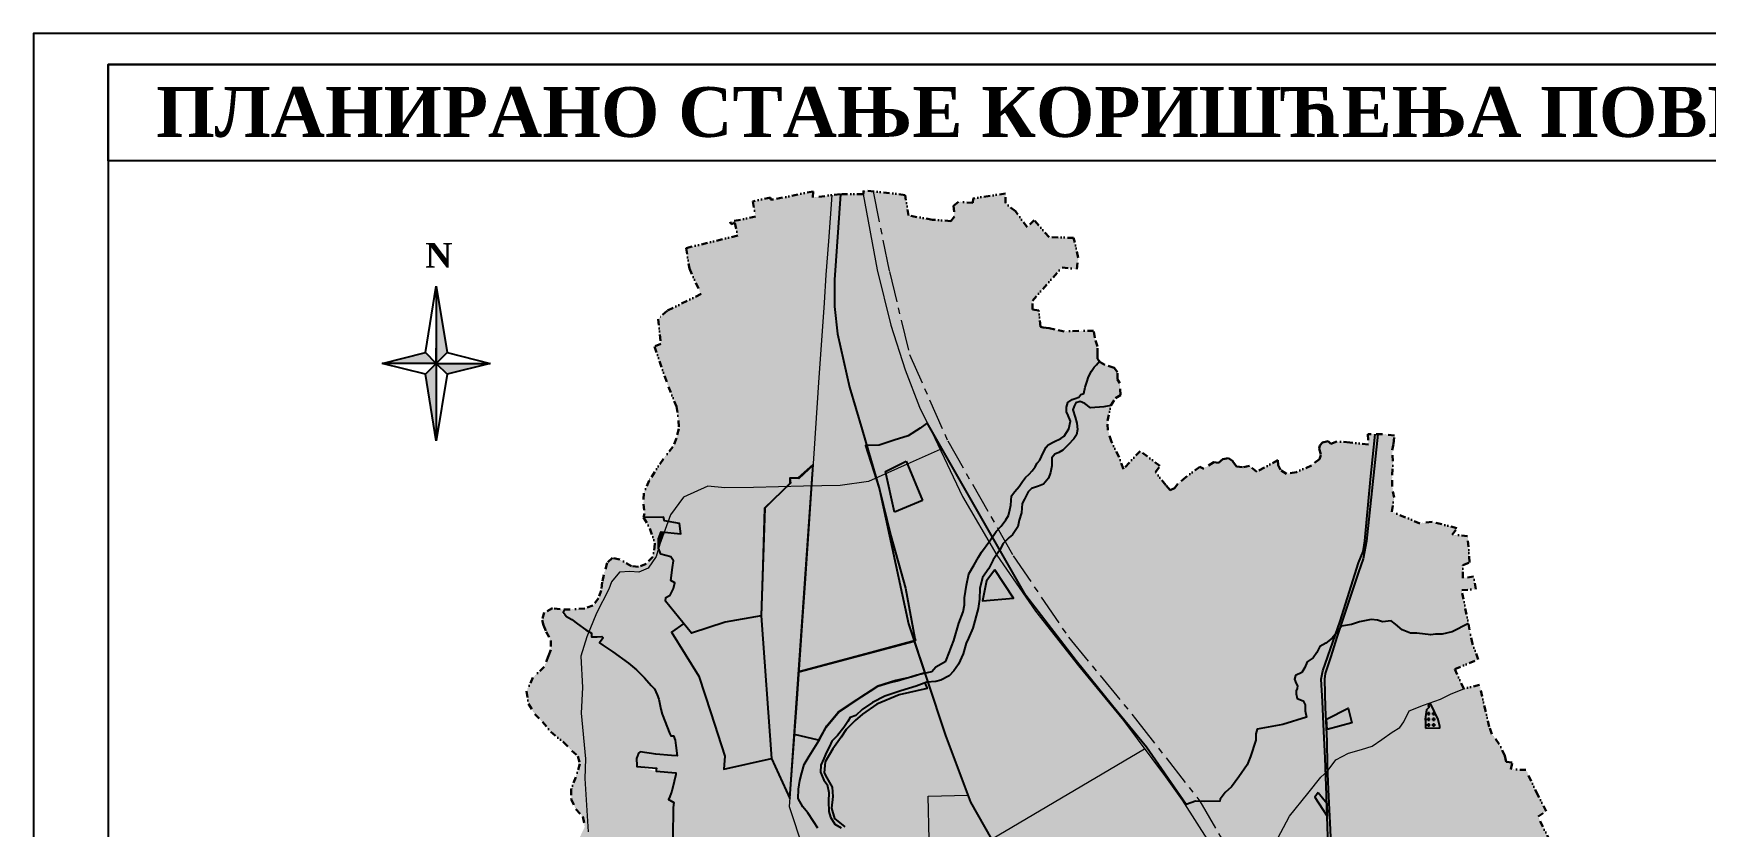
# Model space of a CAD drawing. Header units: inches. Extents: x 46391 to 88391, y 15017 to 44717.
# Drawn here: x 46391 to 73250, y 31982 to 44717 of the extents above; entities that cross this region are included whole.
import ezdxf

# ---------------------------------------------------------------- set-up
doc = ezdxf.new("R2010")
doc.units = ezdxf.units.IN
doc.header["$MEASUREMENT"] = 0
doc.linetypes.add('CENTERX2', pattern=[4, 2.5, -0.5, 0.5, -0.5])
doc.linetypes.add('DIVIDE', pattern=[1.25, 0.5, -0.25, 0, -0.25, 0, -0.25])
for name, color, linetype, lineweight in [('biciklisticka staza', 251, 'CENTERX2', 9), ('celine', 7, 'Continuous', 13), ('DP 1 reda', 30, 'Continuous', 13), ('DP 2 reda', 50, 'Continuous', 9), ('granica gupa', 7, 'DIVIDE', 30), ('pruga', 7, 'TRACKS', 25)]:
    doc.layers.add(name, color=color, linetype=linetype, lineweight=lineweight)
for name, color, linetype in [('granica gradj podrucja', 230, 'Continuous'), ('groblja', 253, 'Continuous'), ('industrija', 181, 'Continuous'), ('objekti posebne namene', 99, 'Continuous'), ('okvir', 7, 'Continuous'), ('oznake', 7, 'Continuous'), ('poljo-stan', 53, 'Continuous'), ('poljoprivredno zemljiste', 31, 'Continuous'), ('poloprivredna', 31, 'Continuous'), ('PPPOV', 35, 'Continuous'), ('reka', 140, 'Continuous'), ('sport i rekreacija', 81, 'Continuous'), ('SS', 132, 'Continuous'), ('zastitini zeleni pojasevi', 104, 'Continuous'), ('zdravstvo', 160, 'Continuous')]:
    doc.layers.add(name, color=color, linetype=linetype)
for name, color, linetype, true_color in [('mesovito stanovanje', 7, 'Continuous', 0xffe699), ('objekti obrayovanja', 7, 'Continuous', 0x8fffe3), ('OS', 7, 'Continuous', 0x00f0f0)]:
    doc.layers.add(name, color=color, linetype=linetype, true_color=true_color)
doc.styles.add('LEGENDA', font='timesbd.ttf')
doc.styles.get("Standard").update_dxf_attribs({"font": 'arial.ttf'})
doc.linetypes.add('TRACKS', pattern='A,0.15,[130,ltypeshp.shx,S=0.25,R=0,X=0,Y=0],0.15', length=0.3)

msp = doc.modelspace()

# ---------------------------------------------------------------- hatches: boundary and pattern name
at = {"layer": 'groblja'}
h = msp.add_hatch(color=256, dxfattribs=at)
h.dxf.hatch_style = 1
h.paths.add_polyline_path([(68753, 33562), (68981, 33567), (68981, 33591), (68957, 33700), (68839, 33949), (68797, 33928), (68810, 33901), (68768, 33858), (68746, 33705), (68752, 33669)])
at = {"layer": 'industrija'}
h = msp.add_hatch(color=256, dxfattribs=at)
h.dxf.hatch_style = 1
h.paths.add_polyline_path([(60410, 37847), (60077, 37681), (60221, 37029), (60674, 37218)])
h = msp.add_hatch(color=256, dxfattribs=at)
h.dxf.hatch_style = 1
h.paths.add_polyline_path([(61042, 33443), (60757, 34304), (60740, 34303), (60712, 34292), (60747, 34198), (60297, 34098), (59938, 33945), (59709, 33785), (59588, 33684), (59444, 33542), (59363, 33418), (59231, 33229), (59108, 33020), (59095, 32847), (59136, 32763), (59219, 32612), (59230, 32466), (59208, 32275), (59258, 32113), (59427, 31979), (59658, 31906), (59816, 31819), (59931, 31647), (59992, 31498), (59963, 31338), (59955, 31221), (59992, 31013), (60072, 30868), (60156, 30716), (60244, 30352), (60660, 30348), (60796, 31078), (60761, 32469), (61400, 32486)])
h.paths.add_polyline_path([(60268, 31812), (60375, 31756, -0.244787), (60495, 31749), (60614, 31815), (60548, 31688, -0.101753), (60559, 31637, -0.136496), (60540, 31569), (60602, 31441), (60480, 31517, -0.212316), (60374, 31518), (60254, 31456), (60316, 31570, -0.133771), (60298, 31637, -0.132402), (60315, 31702)], flags=16)
h.paths.add_polyline_path([(60284, 30881), (60391, 30825, -0.244787), (60512, 30818), (60630, 30886), (60565, 30758, -0.10335), (60576, 30706, -0.134887), (60557, 30639), (60621, 30511), (60498, 30587, -0.212316), (60392, 30587), (60273, 30524), (60333, 30639, -0.13538), (60314, 30706, -0.130795), (60332, 30771)], flags=16)
h = msp.add_hatch(color=256, dxfattribs=at)
h.dxf.hatch_style = 1
h.paths.add_polyline_path([(64333, 30435), (64761, 30672), (65212, 30921), (65532, 31097), (65622, 31147), (65477, 31415), (64841, 32405), (64574, 32778), (64237, 33231), (61782, 31778), (62294, 30969), (62713, 30327), (63708, 30317), (63970, 30367)])
at = {"layer": 'mesovito stanovanje', "transparency": 16777216}
h = msp.add_hatch(color=256, dxfattribs=at)
h.dxf.hatch_style = 1
h.paths.add_polyline_path([(58532, 32306), (58541, 32430), (58249, 33072), (57482, 32906), (57495, 33112), (57270, 33808), (57079, 34396), (56638, 35103), (56837, 35242), (56542, 35603), (56547, 35661), (56620, 35699), (56670, 35805), (56693, 35898), (56627, 35934), (56657, 36142), (56672, 36249), (56627, 36314), (56468, 36356), (56432, 36445), (56392, 36320), (56266, 36132), (56116, 36065), (55969, 36077), (55806, 36069), (55677, 35914), (55631, 35793), (55438, 35407), (55313, 35113), (55354, 35089), (55356, 35028), (55444, 35026), (55523, 35033), (55540, 35014), (55482, 34933), (55535, 34894), (55699, 34790), (55952, 34606), (56077, 34498), (56208, 34370), (56311, 34248), (56369, 34191), (56409, 34097), (56435, 34028), (56469, 33868), (56491, 33786), (56611, 33470), (56627, 33440), (56671, 33440), (56699, 33368), (56711, 33285), (56732, 33116), (56638, 33124), (56391, 33143), (56135, 33184), (56110, 33161), (56078, 33073), (56081, 32944), (56397, 32917), (56392, 32893), (56392, 32873), (56708, 32846), (56712, 32820), (56684, 32704), (56646, 32549), (56614, 32466), (56590, 32415), (56611, 32403), (56679, 32369), (56668, 32290), (56663, 31804), (57029, 31597), (57106, 31565), (57270, 31425), (57298, 31403), (57179, 31269), (57019, 31116), (56786, 30867), (56619, 30696), (56542, 30615), (56458, 30513), (56406, 30445), (56382, 30384), (56251, 30397), (56162, 30407), (56110, 30389), (56008, 30389), (55781, 30384), (55561, 30385), (55446, 30405), (55367, 30419), (55374, 30324), (59173, 30363), (59171, 30370), (58983, 30928)])
at = {"layer": 'mesovito stanovanje'}
h = msp.add_hatch(color=256, dxfattribs=at)
h.dxf.hatch_style = 1
h.paths.add_polyline_path([(63180, 34564), (62488, 35440), (61861, 36349), (61809, 36267), (61738, 36126), (61637, 35979), (61593, 35805), (61590, 35635), (61564, 35482), (61482, 35170), (61413, 35005), (61375, 34926), (61323, 34754), (61252, 34589), (61174, 34482), (61102, 34400), (60964, 34334), (60887, 34313), (60757, 34304), (61042, 33443), (61442, 32374), (61782, 31778), (64237, 33231), (63900, 33685)])
h.paths.add_polyline_path([(62135, 35648), (61637, 35608), (61701, 35929), (61833, 36106)], flags=16)
at = {"layer": 'mesovito stanovanje', "transparency": 16777216}
h = msp.add_hatch(color=256, dxfattribs=at)
h.dxf.hatch_style = 1
h.paths.add_polyline_path([(59700, 31554), (59656, 31636), (59596, 31692), (59513, 31729), (59453, 31747), (59400, 31752), (59289, 31748), (59144, 31806), (59056, 31872), (58990, 31958), (58922, 32061), (58829, 32203), (58750, 32297), (58677, 32433), (58680, 32581), (58703, 32722), (58736, 32846), (58771, 32978), (58854, 33112), (59010, 33369), (59133, 33598), (59319, 33816), (59566, 33982), (59833, 34157), (59955, 34236), (60132, 34291), (60265, 34323), (60372, 34355), (60463, 34379), (60581, 34416), (60709, 34448), (60539, 34961), (59905, 34794), (58687, 34464), (58651, 33958), (58541, 32430), (58532, 32306), (58983, 30928), (59173, 30363), (60007, 30354), (59963, 30475), (59922, 30605), (59903, 30720), (59861, 30795), (59820, 30862), (59783, 30935), (59753, 31007), (59739, 31074), (59739, 31144), (59735, 31278), (59739, 31429)])
h = msp.add_hatch(color=256, dxfattribs=at)
h.dxf.hatch_style = 1
h.paths.add_polyline_path([(61676, 31721), (61779, 31777), (61782, 31778), (61442, 32374), (61400, 32486), (60761, 32469), (60796, 31078), (60660, 30348), (62571, 30328), (62142, 31010)])
at = {"layer": 'objekti obrayovanja'}
h = msp.add_hatch(color=256, dxfattribs=at)
h.dxf.hatch_style = 1
h.paths.add_polyline_path([(67507, 33881), (67160, 33704), (67171, 33538), (67571, 33649)])
at = {"layer": 'objekti posebne namene', "transparency": 16777216}
h = msp.add_hatch(color=256, dxfattribs=at)
h.dxf.hatch_style = 1
h.paths.add_polyline_path([(58892, 37449), (58892, 37450), (58915, 37785), (58683, 37571), (58543, 37574), (58543, 37549), (58552, 37494), (58496, 37441), (58762, 37446)])
h = msp.add_hatch(color=256, dxfattribs=at)
h.dxf.hatch_style = 1
h.paths.add_polyline_path([(58892, 37449), (58762, 37446), (58496, 37441), (58300, 37254), (58137, 37092), (58083, 35366), (58249, 33072), (58541, 32430)])
at = {"layer": 'okvir'}
h = msp.add_hatch(color=256, dxfattribs=at)
h.dxf.hatch_style = 1
h.paths.add_polyline_path([(52860, 40660), (52860, 39418), (53034, 39592)])
h = msp.add_hatch(color=256, dxfattribs=at)
h.dxf.hatch_style = 1
h.paths.add_polyline_path([(51990, 39418), (52860, 39418), (52686, 39592)])
h = msp.add_hatch(color=256, dxfattribs=at)
h.dxf.hatch_style = 1
h.paths.add_polyline_path([(52860, 38176), (52860, 39418), (52686, 39244)])
h = msp.add_hatch(color=256, dxfattribs=at)
h.dxf.hatch_style = 1
h.paths.add_polyline_path([(53730, 39418), (52860, 39418), (53034, 39244)])
at = {"layer": 'OS'}
h = msp.add_hatch(color=256, dxfattribs=at)
h.dxf.hatch_style = 1
h.paths.add_polyline_path([(67571, 33649), (67507, 33881), (67160, 33704), (67171, 33538)])
at = {"layer": 'poljo-stan', "transparency": 16777216}
h = msp.add_hatch(color=256, dxfattribs=at)
h.dxf.hatch_style = 1
h.paths.add_polyline_path([(65754, 32779), (65636, 32620), (65533, 32526), (65456, 32419), (65446, 32389), (65199, 32385), (65058, 32392), (64910, 32336), (64893, 32325), (65477, 31415), (65621, 31149), (66049, 31167), (66566, 32149), (66861, 32515), (67069, 32773), (67149, 32843), (67141, 33084), (67120, 33509), (67096, 33988), (67077, 34350), (67105, 34484), (67185, 34714), (67310, 35077), (67255, 35008), (67152, 34927), (67053, 34871), (67006, 34776), (66948, 34689), (66852, 34625), (66816, 34535), (66764, 34456), (66662, 34410), (66646, 34350), (66674, 34277), (66696, 34241), (66692, 34200), (66672, 34160), (66674, 34113), (66692, 34038), (66788, 34002), (66818, 33937), (66820, 33839), (66839, 33736), (66458, 33621), (66047, 33548), (66026, 33469), (66026, 33370), (65942, 33109), (65885, 32972)])
h.paths.add_polyline_path([(68488, 33842), (68718, 33932), (68994, 34025), (69163, 34111), (69369, 34196), (69221, 34510), (69599, 34665), (69508, 34914), (69460, 35141), (69440, 35243), (69182, 35106), (69021, 35072), (68910, 35072), (68835, 35061), (68612, 35089), (68509, 35089), (68378, 35140), (68269, 35233), (68198, 35284), (68059, 35267), (67982, 35297), (67878, 35306), (67691, 35270), (67563, 35229), (67400, 35199), (67376, 35166), (67328, 35023), (67229, 34712), (67142, 34437), (67131, 34347), (67142, 33889), (67166, 33358), (67171, 32961), (67176, 32867), (67309, 33052), (67517, 33159), (67726, 33221), (67897, 33272), (68053, 33379), (68215, 33495), (68340, 33571), (68403, 33666)])
h = msp.add_hatch(color=256, dxfattribs=at)
h.dxf.hatch_style = 1
h.paths.add_polyline_path([(67200, 31324), (67161, 32481), (67149, 32843), (67069, 32773), (66861, 32515), (66566, 32149), (66049, 31167), (65626, 31150), (65622, 31147), (65961, 30520), (66408, 29629), (66811, 28701), (66860, 28569), (66987, 28610), (67226, 28707), (67244, 28865), (67274, 29135)])
h.paths.add_polyline_path([(67204, 28503), (67226, 28707), (66987, 28610), (66860, 28569), (66955, 28308), (67049, 28342), (67173, 28421)])
h.paths.add_polyline_path([(69633, 30268), (70788, 30574), (71961, 30899), (72371, 31225), (72227, 31484), (72163, 31715), (72043, 31679), (71993, 31715), (71942, 31677), (71899, 31777), (71526, 31581), (70997, 31284), (70747, 31751), (70560, 32141), (70692, 32227), (70558, 32485), (70366, 32891), (70122, 32900), (70146, 33008), (70048, 33022), (70026, 33120), (69935, 33307), (69820, 33467), (69777, 33583), (69619, 34255), (69369, 34196), (69163, 34111), (68994, 34025), (68718, 33932), (68488, 33842), (68403, 33666), (68340, 33571), (68215, 33495), (68053, 33379), (67897, 33272), (67726, 33221), (67517, 33159), (67309, 33052), (67176, 32867), (67191, 32579), (67216, 32041), (67301, 30205), (67331, 28908), (67304, 28738), (67324, 28746), (67424, 28801), (67745, 29148), (68465, 29937), (68537, 29967)])
h.paths.add_polyline_path([(68753, 33562), (68752, 33669), (68746, 33705), (68768, 33858), (68810, 33901), (68797, 33928), (68839, 33949), (68957, 33700), (68986, 33567)], flags=16)
at = {"layer": 'poljoprivredno zemljiste', "transparency": 16777216}
h = msp.add_hatch(color=256, dxfattribs=at)
h.dxf.hatch_style = 1
h.paths.add_polyline_path([(61314, 37283), (60954, 38038), (60429, 37803), (60674, 37218), (60221, 37029), (60084, 37648), (59927, 37578), (59966, 37444), (59975, 37415), (60165, 36651), (60401, 35809), (60551, 35004), (60560, 34967), (60539, 34961), (60709, 34448), (60820, 34471), (60888, 34549), (61049, 34637), (61106, 34787), (61137, 34873), (61173, 34971), (61253, 35249), (61323, 35432), (61345, 35543), (61346, 35652), (61379, 35858), (61418, 36042), (61500, 36184), (61574, 36309), (61619, 36386), (61742, 36553)])
h.paths.add_polyline_path([(60868, 38219), (60748, 38463), (60736, 38456), (60637, 38381), (60444, 38256), (60217, 38185), (59974, 38105), (59776, 38099), (59927, 37578), (60084, 37648), (60077, 37681), (60410, 37847), (60429, 37803), (60954, 38038)])
h = msp.add_hatch(color=256, dxfattribs=at)
h.dxf.hatch_style = 1
h.paths.add_polyline_path([(60748, 38463), (60748, 38463), (60868, 38219), (61314, 37283), (61742, 36553), (61753, 36568), (61795, 36632)])
h = msp.add_hatch(color=256, dxfattribs=at)
h.dxf.hatch_style = 1
h.paths.add_polyline_path([(60401, 35809), (60165, 36651), (59981, 37392), (60448, 35236), (60539, 34961), (60560, 34967), (60551, 35004)])
h = msp.add_hatch(color=256, dxfattribs=at)
h.dxf.hatch_style = 1
h.paths.add_polyline_path([(56266, 36132), (56392, 36320), (56432, 36445), (56429, 36453), (56429, 36604), (56474, 36715), (56524, 36710), (56585, 36880), (56528, 36891), (56511, 36949), (56193, 36947), (56293, 36769), (56375, 36521), (56342, 36314), (56234, 36200), (56112, 36155), (55997, 36163), (55808, 36270), (55690, 36299), (55605, 36214), (55553, 36022), (55527, 35904), (55509, 35774), (55468, 35648), (55379, 35530), (55249, 35486), (55012, 35466), (54924, 35468), (54900, 35422), (54955, 35353), (55041, 35309), (55130, 35239), (55263, 35143), (55313, 35113), (55438, 35407), (55631, 35793), (55677, 35914), (55806, 36069), (55969, 36077), (56116, 36065)])
h.paths.add_polyline_path([(56769, 36846), (56585, 36880), (56524, 36710), (56789, 36680)])
h = msp.add_hatch(color=256, dxfattribs=at)
h.dxf.hatch_style = 1
h.paths.add_polyline_path([(56524, 36710), (56474, 36715), (56429, 36604), (56429, 36453), (56432, 36445), (56455, 36517)])
h = msp.add_hatch(color=256, dxfattribs=at)
h.dxf.hatch_style = 1
h.paths.add_polyline_path([(64270, 33255), (63724, 33919), (63142, 34642), (62334, 35690), (61915, 36423), (61869, 36362), (61861, 36349), (61866, 36341), (62488, 35440), (63180, 34564), (63900, 33685), (64574, 32778), (64841, 32405), (64893, 32325), (64910, 32336)])
at = {"layer": 'poloprivredna'}
h = msp.add_hatch(color=256, dxfattribs=at)
h.dxf.hatch_style = 1
h.paths.add_polyline_path([(62796, 39963), (62705, 39984), (62610, 39994), (62567, 40006), (62540, 40267), (62440, 40283), (62437, 40424), (62913, 40961), (63153, 40935), (63174, 41117), (63100, 41435), (62705, 41446), (62468, 41719), (62353, 41606), (62166, 41862), (62003, 41991), (62006, 42147), (61484, 42068), (61483, 41999), (61251, 42013), (61172, 41951), (61184, 41776), (61129, 41705), (60830, 41726), (60449, 41793), (60392, 42123), (59731, 42197), (59719, 42139), (59946, 40924), (60164, 40032), (60392, 39316), (60624, 38714), (60748, 38463), (60748, 38463), (61795, 36632), (61853, 36721), (61936, 36807), (62012, 36905), (62054, 36979), (62075, 37066), (62093, 37143), (62104, 37291), (62156, 37364), (62224, 37441), (62276, 37525), (62329, 37588), (62383, 37638), (62435, 37693), (62481, 37756), (62514, 37818), (62555, 37867), (62611, 37984), (62659, 38072), (62693, 38109), (62781, 38159), (62895, 38213), (62949, 38252), (63022, 38370), (63049, 38494), (63013, 38584), (62985, 38644), (62985, 38718), (63006, 38789), (63076, 38838), (63126, 38854), (63182, 38875), (63216, 38922), (63263, 38935), (63286, 39040), (63313, 39119), (63340, 39205), (63388, 39292), (63429, 39360), (63467, 39395), (63513, 39452), (63484, 39492), (63484, 39564), (63481, 39692), (63440, 39831), (63421, 39944), (63182, 39941), (62950, 39934)])
h.paths.add_polyline_path([(60392, 39316), (60164, 40032), (59946, 40924), (59719, 42139), (59354, 42135), (59256, 40762), (59259, 40334), (59309, 39894), (59501, 39036), (59701, 38354), (59776, 38099), (59974, 38105), (60217, 38185), (60444, 38256), (60637, 38381), (60736, 38456), (60748, 38463), (60624, 38714)])
h.paths.add_polyline_path([(59501, 39036), (59309, 39894), (59259, 40334), (59256, 40762), (59354, 42135), (59216, 42120), (59164, 41384), (59118, 40839), (59091, 40391), (59001, 39114), (58906, 37645), (58892, 37449), (59352, 37459), (59806, 37524), (59923, 37577), (59754, 38099), (59776, 38099), (59701, 38354)])
h.paths.add_polyline_path([(59001, 39114), (59091, 40391), (59118, 40839), (59164, 41384), (59216, 42120), (58908, 42085), (58916, 42181), (58281, 42051), (58233, 42052), (58230, 42084), (57945, 42019), (57992, 41776), (57585, 41695), (57598, 41657), (57655, 41677), (57703, 41472), (56876, 41270), (56927, 40941), (57116, 40534), (56572, 40265), (56424, 40131), (56470, 39731), (56366, 39691), (56590, 39045), (56720, 38728), (56755, 38500), (56757, 38371), (56720, 38216), (56664, 38081), (56509, 37887), (56282, 37541), (56197, 37334), (56190, 37160), (56205, 37008), (56193, 36947), (56511, 36949), (56528, 36891), (56585, 36880), (56623, 36985), (56832, 37273), (57225, 37449), (57495, 37419), (57959, 37429), (58496, 37441), (58552, 37494), (58539, 37576), (58675, 37582), (58916, 37798)])
h.paths.add_polyline_path([(58136, 37097), (58496, 37441), (57959, 37429), (57495, 37419), (57225, 37449), (56832, 37273), (56623, 36985), (56585, 36880), (56769, 36846), (56789, 36680), (56524, 36710), (56455, 36517), (56432, 36445), (56468, 36356), (56627, 36314), (56672, 36249), (56657, 36142), (56627, 35934), (56693, 35898), (56670, 35805), (56620, 35699), (56547, 35661), (56542, 35603), (56963, 35087), (57504, 35264), (58083, 35366), (58105, 36175)])
h.paths.add_polyline_path([(59981, 37392), (59966, 37444), (59923, 37577), (59806, 37524), (59352, 37459), (58892, 37449), (58829, 36522), (58756, 35444), (58687, 34464), (59905, 34794), (60539, 34961), (60448, 35236)])
h = msp.add_hatch(color=256, dxfattribs=at)
h.dxf.hatch_style = 1
h.paths.add_polyline_path([(64651, 37386), (64581, 37465), (64416, 37670), (64485, 37773), (64167, 38012), (63899, 37723), (63829, 37912), (63709, 38161), (63649, 38345), (63644, 38496), (63697, 38745), (63585, 38724), (63370, 38706), (63278, 38776), (63207, 38810), (63137, 38786), (63110, 38734), (63089, 38675), (63122, 38556), (63153, 38460), (63160, 38357), (63144, 38274), (63104, 38208), (63014, 38113), (62924, 38026), (62862, 37990), (62796, 37964), (62747, 37902), (62751, 37854), (62752, 37774), (62726, 37665), (62697, 37577), (62615, 37480), (62534, 37448), (62425, 37410), (62371, 37355), (62308, 37240), (62275, 37167), (62261, 37021), (62225, 36900), (62204, 36794), (62119, 36666), (62065, 36623), (61965, 36520), (61916, 36421), (62334, 35690), (63142, 34642), (63724, 33919), (64270, 33255), (64910, 32336), (65058, 32392), (65199, 32385), (65446, 32389), (65456, 32419), (65533, 32526), (65636, 32620), (65754, 32779), (65885, 32972), (65942, 33109), (66026, 33370), (66026, 33469), (66047, 33548), (66458, 33621), (66839, 33736), (66820, 33839), (66818, 33937), (66788, 34002), (66692, 34038), (66665, 34148), (66692, 34200), (66696, 34241), (66674, 34277), (66646, 34350), (66662, 34410), (66764, 34456), (66816, 34535), (66852, 34625), (66948, 34689), (67006, 34776), (67053, 34871), (67152, 34927), (67255, 35008), (67310, 35077), (67380, 35281), (67677, 36215), (67751, 36400), (67777, 36571), (67866, 37555), (67942, 38285), (67877, 38285), (67824, 38285), (67834, 38115), (67535, 38151), (67326, 38165), (67233, 38129), (67187, 38172), (67099, 38151), (67053, 38103), (67046, 38055), (67073, 37943), (67049, 37883), (66919, 37778), (66678, 37673), (66519, 37646), (66421, 37709), (66387, 37785), (66382, 37867), (66040, 37678), (65927, 37773), (65810, 37752), (65714, 37761), (65657, 37847), (65590, 37900), (65499, 37881), (65425, 37821), (65350, 37833), (65189, 37728), (65127, 37756), (64902, 37594), (64773, 37486), (64720, 37417)])
h.paths.add_polyline_path([(67750, 36283), (67677, 36067), (67499, 35537), (67386, 35197), (67563, 35229), (67691, 35270), (67878, 35306), (67982, 35297), (68059, 35267), (68198, 35284), (68269, 35233), (68378, 35140), (68509, 35089), (68612, 35089), (68835, 35061), (68910, 35072), (69021, 35072), (69182, 35106), (69440, 35243), (69333, 35779), (69561, 35794), (69525, 35999), (69350, 35971), (69352, 36181), (69460, 36222), (69429, 36645), (69180, 36668), (69257, 36774), (68857, 36877), (68663, 36850), (68210, 37037), (68248, 37266), (68215, 37443), (68215, 37627), (68229, 37847), (68215, 38024), (68239, 38129), (68253, 38261), (68061, 38285), (67984, 38285), (67804, 36566)])
h = msp.add_hatch(color=256, dxfattribs=at)
h.dxf.hatch_style = 1
h.paths.add_polyline_path([(54716, 30113), (54549, 29939), (54053, 29543), (53989, 29448), (53985, 29283), (54019, 29081), (54067, 28831), (54124, 28681), (54150, 28479), (54232, 28262), (54303, 28086), (54327, 27966), (54379, 28042), (54404, 28063), (54443, 28137), (54479, 28301), (54520, 28430), (54601, 28598), (54742, 28869), (54849, 29096), (54981, 29342), (55057, 29517), (55121, 29668), (55220, 29923), (55239, 30034), (55273, 30222), (55309, 30430), (55352, 30422), (55367, 30419), (55316, 31089), (55300, 31896), (55249, 32755), (55258, 33068), (55191, 33805), (55208, 34215), (55183, 34718), (55305, 35118), (55263, 35143), (55130, 35239), (55041, 35309), (54883, 35389), (54924, 35468), (54853, 35470), (54730, 35489), (54597, 35418), (54560, 35296), (54582, 35215), (54627, 35111), (54701, 34971), (54701, 34819), (54664, 34723), (54597, 34544), (54415, 34377), (54312, 34155), (54341, 33952), (54445, 33789), (54567, 33663), (54701, 33503), (54904, 33336), (55041, 33199), (55138, 33114), (55167, 32988), (55104, 32777), (55030, 32585), (55030, 32422), (55104, 32260), (55215, 32141), (55249, 31980), (55175, 31825), (55026, 31618), (54812, 31448), (54749, 31192), (54660, 30919), (54578, 30700), (54593, 30594), (54693, 30416), (54764, 30272)])
h.paths.add_polyline_path([(56663, 31804), (56668, 32374), (56590, 32415), (56614, 32466), (56646, 32549), (56684, 32704), (56712, 32820), (56708, 32846), (56392, 32873), (56081, 32944), (56081, 32961), (56076, 33129), (56135, 33184), (56391, 33143), (56732, 33117), (56711, 33285), (56699, 33368), (56671, 33440), (56623, 33440), (56491, 33786), (56469, 33868), (56435, 34028), (56409, 34097), (56369, 34191), (56311, 34248), (56208, 34370), (56077, 34498), (55952, 34606), (55699, 34790), (55479, 34929), (55540, 35014), (55523, 35033), (55356, 35019), (55354, 35089), (55313, 35113), (55279, 35031), (55183, 34718), (55208, 34215), (55191, 33805), (55258, 33068), (55249, 32755), (55300, 31896), (55316, 31089), (55367, 30419), (55446, 30405), (55561, 30385), (55781, 30384), (56008, 30389), (56110, 30389), (56162, 30407), (56251, 30397), (56382, 30384), (56406, 30445), (56458, 30513), (56542, 30615), (56619, 30696), (56786, 30867), (57019, 31116), (57179, 31269), (57297, 31402), (57106, 31565), (57029, 31597)])
at = {"layer": 'PPPOV'}
h = msp.add_hatch(color=256, dxfattribs=at)
h.dxf.hatch_style = 1
h.paths.add_polyline_path([(61833, 36106), (61701, 35929), (61637, 35608), (62135, 35648)])
at = {"layer": 'reka'}
h = msp.add_hatch(color=256, dxfattribs=at)
h.dxf.hatch_style = 1
h.paths.add_polyline_path([(62308, 37240), (62371, 37355), (62425, 37410), (62534, 37448), (62615, 37480), (62697, 37577), (62726, 37665), (62752, 37774), (62751, 37854), (62747, 37902), (62796, 37964), (62862, 37990), (62924, 38026), (63014, 38113), (63104, 38208), (63144, 38274), (63160, 38357), (63153, 38460), (63122, 38556), (63089, 38675), (63110, 38734), (63137, 38786), (63207, 38810), (63278, 38776), (63370, 38706), (63585, 38724), (63697, 38745), (63773, 38860), (63850, 38909), (63843, 39100), (63802, 39162), (63802, 39277), (63749, 39349), (63603, 39397), (63524, 39437), (63513, 39452), (63467, 39395), (63429, 39360), (63388, 39292), (63340, 39205), (63313, 39119), (63286, 39040), (63263, 38935), (63216, 38922), (63182, 38875), (63126, 38854), (63076, 38838), (63006, 38789), (62985, 38718), (62985, 38644), (63013, 38584), (63049, 38494), (63022, 38370), (62949, 38252), (62895, 38213), (62781, 38159), (62693, 38109), (62659, 38072), (62611, 37984), (62555, 37867), (62514, 37818), (62481, 37756), (62435, 37693), (62383, 37638), (62329, 37588), (62276, 37525), (62224, 37441), (62156, 37364), (62104, 37291), (62093, 37143), (62075, 37066), (62054, 36979), (62012, 36905), (61936, 36807), (61853, 36721), (61753, 36568), (61619, 36386), (61574, 36309), (61500, 36184), (61418, 36042), (61379, 35858), (61346, 35652), (61345, 35543), (61323, 35432), (61253, 35249), (61173, 34971), (61137, 34873), (61106, 34787), (61049, 34637), (60888, 34549), (60820, 34471), (60703, 34447), (60581, 34416), (60463, 34379), (60372, 34355), (60265, 34323), (60132, 34291), (59955, 34236), (59833, 34157), (59566, 33982), (59319, 33816), (59133, 33598), (59010, 33369), (58854, 33112), (58771, 32978), (58736, 32846), (58703, 32722), (58680, 32581), (58677, 32433), (58750, 32297), (58829, 32203), (58922, 32061), (58990, 31958), (59056, 31872), (59144, 31806), (59289, 31748), (59400, 31752), (59453, 31747), (59513, 31729), (59596, 31692), (59656, 31636), (59700, 31554), (59739, 31429), (59735, 31278), (59739, 31144), (59739, 31074), (59753, 31007), (59783, 30935), (59820, 30862), (59861, 30795), (59903, 30720), (59922, 30605), (59963, 30475), (60006, 30357), (60046, 30271), (60074, 30176), (60076, 30035), (60055, 29877), (60078, 29627), (60115, 29524), (60194, 29371), (60295, 29248), (60383, 29176), (60495, 29077), (60570, 28959), (60701, 28788), (60846, 28614), (60881, 28511), (60930, 28234), (60948, 28092), (60950, 28031), (60915, 27918), (60906, 27831), (60915, 27754), (60945, 27687), (60967, 27597), (61008, 27502), (61050, 27425), (61075, 27371), (61094, 27321), (61103, 27274), (61121, 27150), (61128, 27089), (61139, 27027), (61158, 26962), (61176, 26898), (61211, 26796), (61252, 26689), (61257, 26642), (61257, 26598), (61253, 26564), (61245, 26515), (61245, 26439), (61243, 26372), (61234, 26301), (61225, 26213), (61211, 26123), (61211, 26063), (61236, 25998), (61289, 25938), (61340, 25911), (61400, 25867), (61458, 25826), (61525, 25786), (61591, 25736), (61635, 25675), (61672, 25579), (61737, 25465), (61763, 25318), (61774, 25267), (61785, 25217), (61792, 25182), (61806, 25140), (61832, 25108), (61859, 25069), (61887, 25016), (61920, 24932), (61965, 24830), (61998, 24696), (62007, 24638), (62009, 24577), (62005, 24510), (62002, 24416), (61984, 24319), (61954, 24146), (61954, 24088), (61954, 24040), (61966, 23982), (61988, 23920), (62012, 23866), (62018, 23830), (62002, 23802), (61975, 23760), (61965, 23699), (61965, 23655), (61965, 23611), (61970, 23537), (61970, 23502), (61975, 23433), (61977, 23403), (61977, 23315), (61986, 23260), (61993, 23197), (61996, 23125), (62012, 23049), (62035, 22984), (62048, 22906), (62053, 22876), (62053, 22884), (62062, 22834), (62053, 22876), (62054, 22860), (62064, 22806), (62083, 22765), (62101, 22718), (62127, 22677), (62163, 22613), (62170, 22556), (62169, 22500), (62161, 22470), (62136, 22423), (62101, 22397), (62044, 22369), (62008, 22335), (61967, 22271), (61938, 22210), (61896, 22145), (61881, 22088), (61869, 22044), (61862, 21984), (61869, 21938), (61877, 21864), (61891, 21796), (61913, 21753), (61936, 21714), (61968, 21671), (62019, 21627), (62098, 21591), (62181, 21543), (62223, 21534), (62253, 21530), (62310, 21516), (62359, 21494), (62404, 21477), (62430, 21445), (62440, 21414), (62437, 21352), (62425, 21286), (62423, 21263), (62412, 21228), (62407, 21195), (62393, 21147), (62387, 21108), (62379, 21019), (62379, 20968), (62362, 20857), (62354, 20825), (62344, 20781), (62337, 20753), (62323, 20701), (62317, 20673), (62303, 20630), (62294, 20599), (62288, 20530), (62300, 20484), (62302, 20462), (62312, 20433), (62323, 20411), (62339, 20386), (62353, 20363), (62362, 20343), (62373, 20316), (62373, 20295), (62365, 20263), (62352, 20248), (62303, 20235), (62260, 20237), (62238, 20237), (62186, 20237), (62148, 20237), (62120, 20240), (62094, 20250), (62065, 20260), (62047, 20265), (62025, 20270), (61989, 20274), (61957, 20280), (61934, 20276), (61878, 20268), (61848, 20254), (61818, 20244), (61777, 20235), (61717, 20224), (61647, 20200), (61512, 20165), (61570, 20039), (61599, 20071), (61706, 20104), (61757, 20120), (61800, 20135), (61829, 20149), (61911, 20165), (61987, 20184), (62055, 20186), (62138, 20184), (62223, 20161), (62277, 20144), (62357, 20158), (62405, 20167), (62421, 20189), (62430, 20219), (62428, 20252), (62428, 20278), (62430, 20311), (62426, 20354), (62414, 20389), (62405, 20416), (62383, 20494), (62374, 20534), (62379, 20581), (62386, 20649), (62402, 20737), (62431, 20939), (62435, 20998), (62442, 21048), (62442, 21081), (62452, 21135), (62459, 21188), (62469, 21251), (62475, 21287), (62480, 21419), (62443, 21510), (62426, 21531), (62372, 21562), (62322, 21581), (62299, 21593), (62251, 21622), (62208, 21629), (62145, 21664), (62124, 21686), (62095, 21714), (62062, 21745), (62012, 21783), (61998, 21816), (61972, 21905), (61954, 21947), (61949, 21985), (61970, 22044), (61996, 22089), (62015, 22127), (62043, 22172), (62086, 22229), (62107, 22276), (62168, 22322), (62189, 22339), (62213, 22367), (62232, 22401), (62235, 22431), (62249, 22466), (62256, 22521), (62256, 22550), (62254, 22628), (62239, 22651), (62220, 22686), (62202, 22755), (62196, 22854), (62159, 23035), (62159, 23106), (62157, 23224), (62164, 23418), (62163, 23657), (62157, 23702), (62142, 23756), (62119, 23834), (62114, 23922), (62076, 24077), (62064, 24141), (62076, 24195), (62098, 24273), (62097, 24387), (62117, 24505), (62102, 24669), (62045, 24907), (61991, 25023), (61934, 25262), (61883, 25446), (61847, 25577), (61722, 25812), (61666, 25874), (61554, 25964), (61467, 25989), (61351, 26041), (61316, 26074), (61285, 26135), (61323, 26252), (61352, 26404), (61380, 26489), (61380, 26598), (61349, 26679), (61311, 26790), (61261, 26963), (61231, 27123), (61219, 27183), (61189, 27304), (61156, 27436), (61109, 27545), (61024, 27715), (61000, 27783), (60997, 27861), (61017, 27970), (61037, 28077), (61023, 28191), (61007, 28342), (61002, 28459), (60965, 28546), (60887, 28725), (60785, 28883), (60504, 29216), (60369, 29360), (60282, 29481), (60209, 29599), (60174, 29747), (60159, 29908), (60173, 30021), (60205, 30177), (60230, 30309), (60179, 30377), (60155, 30498), (60115, 30621), (60082, 30744), (60053, 30823), (60008, 30889), (59952, 30998), (59891, 31145), (59886, 31270), (59916, 31364), (59943, 31476), (59877, 31598), (59830, 31704), (59789, 31749), (59687, 31841), (59579, 31890), (59461, 31921), (59366, 31961), (59265, 32021), (59192, 32133), (59168, 32223), (59163, 32384), (59170, 32530), (59139, 32659), (59086, 32726), (59031, 32854), (59041, 32965), (59086, 33074), (59130, 33175), (59179, 33266), (59215, 33351), (59305, 33442), (59408, 33572), (59474, 33667), (59508, 33732), (59600, 33767), (59701, 33859), (59869, 33973), (60065, 34077), (60322, 34163), (60570, 34235), (60740, 34303), (60887, 34313), (60964, 34334), (61102, 34400), (61174, 34482), (61252, 34589), (61323, 34754), (61375, 34926), (61413, 35005), (61482, 35170), (61564, 35482), (61590, 35635), (61593, 35805), (61637, 35979), (61738, 36126), (61809, 36267), (61869, 36362), (61922, 36432), (61965, 36520), (62065, 36623), (62119, 36666), (62204, 36794), (62225, 36900), (62261, 37021), (62275, 37167)])
h = msp.add_hatch(color=256, dxfattribs=at)
h.dxf.hatch_style = 1
h.paths.add_polyline_path([(67380, 35281), (67332, 35141), (67369, 35192), (67385, 35195), (67499, 35537), (67677, 36067), (67750, 36283), (67804, 36566), (67984, 38285), (67942, 38285), (67866, 37555), (67777, 36571), (67751, 36400), (67677, 36215)])
h = msp.add_hatch(color=256, dxfattribs=at)
h.dxf.hatch_style = 1
h.paths.add_polyline_path([(67274, 29135), (67244, 28865), (67226, 28707), (67304, 28738), (67331, 28908), (67301, 30205), (67278, 30687), (67273, 30685), (67243, 31450), (67216, 32041), (67213, 32101), (67191, 32579), (67171, 32961), (67166, 33358), (67142, 33889), (67131, 34347), (67142, 34437), (67229, 34712), (67328, 35023), (67385, 35195), (67369, 35192), (67332, 35141), (67185, 34714), (67105, 34484), (67077, 34350), (67096, 33988), (67120, 33509), (67141, 33084), (67161, 32481), (67200, 31324)])
at = {"layer": 'sport i rekreacija'}
h = msp.add_hatch(color=256, dxfattribs=at)
h.dxf.hatch_style = 1
h.paths.add_polyline_path([(58083, 35366), (57504, 35264), (56963, 35087), (56837, 35242), (56638, 35103), (57079, 34396), (57270, 33808), (57495, 33112), (57482, 32906), (58249, 33072)])
at = {"layer": 'SS'}
h = msp.add_hatch(color=256, dxfattribs=at)
h.dxf.hatch_style = 1
h.paths.add_polyline_path([(58687, 34464), (58615, 33459), (59004, 33368), (59098, 33541), (59333, 33826), (59650, 34037), (59955, 34236), (60244, 34329), (60488, 34382), (60709, 34448), (60539, 34961)])
at = {"layer": 'zastitini zeleni pojasevi'}
h = msp.add_hatch(color=256, dxfattribs=at)
h.dxf.hatch_style = 1
h.paths.add_polyline_path([(59363, 33418), (59444, 33542), (59588, 33684), (59709, 33785), (59938, 33945), (60297, 34098), (60747, 34198), (60712, 34292), (60570, 34235), (60322, 34163), (60065, 34077), (59869, 33973), (59701, 33859), (59600, 33767), (59508, 33732), (59474, 33667), (59408, 33572), (59305, 33442), (59215, 33351), (59179, 33266), (59130, 33175), (59086, 33074), (59041, 32965), (59031, 32854), (59086, 32726), (59139, 32659), (59170, 32530), (59163, 32384), (59168, 32223), (59192, 32133), (59265, 32021), (59366, 31961), (59461, 31921), (59579, 31890), (59687, 31841), (59789, 31749), (59830, 31704), (59877, 31598), (59943, 31476), (59916, 31364), (59886, 31270), (59891, 31145), (59952, 30998), (60008, 30889), (60053, 30823), (60082, 30744), (60115, 30621), (60155, 30498), (60179, 30377), (60197, 30352), (60244, 30352), (60156, 30716), (60072, 30868), (59992, 31013), (59955, 31221), (59963, 31338), (59992, 31498), (59931, 31647), (59816, 31819), (59658, 31906), (59427, 31979), (59258, 32113), (59208, 32275), (59230, 32466), (59219, 32612), (59136, 32763), (59095, 32847), (59108, 33020), (59231, 33229)])
at = {"layer": 'zdravstvo'}
h = msp.add_hatch(color=256, dxfattribs=at)
h.dxf.hatch_style = 1
h.paths.add_polyline_path([(61271, 26927), (61311, 26790), (61537, 26828), (61501, 26980)])
h.paths.add_polyline_path([(61568, 26556), (61724, 26607), (61654, 26735), (61509, 26677)])
h.paths.add_polyline_path([(63178, 27037), (63079, 27002), (63124, 26878), (63231, 26917)])
h.paths.add_polyline_path([(68043, 29474), (67961, 29548), (67751, 29381), (67864, 29278)])
h.paths.add_polyline_path([(67172, 32149), (67165, 32355), (67027, 32530), (66975, 32455)])
h.paths.add_polyline_path([(61508, 28272), (61513, 28241), (61581, 28256), (61564, 28321)])
h.paths.add_polyline_path([(60318, 27578), (60393, 27601), (60333, 27718), (60237, 27670)])

# ---------------------------------------------------------------- linework, layer by layer
at = {"layer": 'biciklisticka staza', "ltscale": 200}
msp.add_lwpolyline([(59877, 42180), (60140, 40893), (60462, 39563), (61077, 38174), (62131, 36328), (63016, 35024), (64093, 33714), (65128, 32389), (65838, 31158), (66719, 29316), (67210, 27975), (67722, 26575), (68000, 25210), (68190, 23898), (68330, 22756), (68388, 21857), (68439, 21718), (71379, 17337)], dxfattribs=at)
at = {"layer": 'celine'}
for points in [[(61782, 31778), (64237, 33231)], [(60660, 30348), (60796, 31078), (60761, 32469), (61400, 32486)]]:
    msp.add_lwpolyline(points, dxfattribs=at)
at = {"layer": 'DP 1 reda'}
msp.add_lwpolyline([(59719, 42139), (59946, 40924), (60164, 40032), (60392, 39316), (60624, 38714), (60868, 38219), (61314, 37283), (61866, 36341), (62488, 35440), (63180, 34564), (63900, 33685), (64574, 32778), (64841, 32405), (65477, 31415)], dxfattribs=at)
at = {"layer": 'DP 2 reda'}
for points in [[(59216, 42120), (59164, 41384), (59118, 40839), (59091, 40391), (59001, 39114), (58906, 37645), (58829, 36522), (58756, 35444), (58651, 33958), (58532, 32306), (58983, 30928), (59171, 30370), (59418, 29617), (59492, 29485), (59581, 29365), (59717, 29248), (59852, 29197), (59964, 29118), (60750, 28134)], [(60954, 38038), (60427, 37802), (59806, 37524), (59352, 37459), (58762, 37446), (57959, 37429), (57495, 37419), (57225, 37449), (56832, 37273), (56623, 36985), (56455, 36517), (56392, 36320), (56266, 36132), (56116, 36065), (55969, 36077), (55806, 36069), (55677, 35914), (55631, 35793), (55438, 35407), (55279, 35031), (55183, 34718), (55208, 34215), (55191, 33805), (55258, 33068), (55249, 32755), (55300, 31896)], [(67897, 33272), (68053, 33379), (68215, 33495), (68340, 33571), (68403, 33666), (68488, 33842), (68718, 33932), (68994, 34025), (69163, 34111), (69369, 34196)], [(59176, 30363), (62702, 30327), (63708, 30317), (63970, 30367), (64333, 30435), (64761, 30672), (65212, 30921), (65532, 31097), (65605, 31138), (65626, 31150), (66049, 31167), (66566, 32149), (66861, 32515), (67069, 32773), (67174, 32865), (67309, 33052), (67517, 33159), (67726, 33221), (67897, 33272)]]:
    msp.add_lwpolyline(points, dxfattribs=at)
at = {"layer": 'granica gradj podrucja'}
for points in [[(60748, 38463), (60736, 38456), (60637, 38381), (60444, 38256), (60217, 38185), (59974, 38105), (59754, 38099), (59975, 37415), (60165, 36651), (60401, 35809), (60551, 35004), (60560, 34967), (59905, 34794), (58687, 34464), (58740, 35213), (58791, 35963), (58862, 37010), (58916, 37798), (58675, 37582), (58539, 37576), (58552, 37494), (58136, 37097), (58105, 36175), (58083, 35366), (57504, 35264), (56963, 35087), (56542, 35603), (56547, 35661), (56620, 35699), (56670, 35805), (56693, 35898), (56627, 35934), (56657, 36142), (56672, 36249), (56627, 36314), (56468, 36356), (56429, 36453), (56429, 36604), (56474, 36715), (56789, 36680), (56769, 36846), (56528, 36891), (56511, 36949), (56193, 36947)], [(69440, 35243), (69182, 35106), (69021, 35072), (68910, 35072), (68835, 35061), (68612, 35089), (68509, 35089), (68378, 35140), (68269, 35233), (68198, 35284), (68059, 35267), (67982, 35297), (67878, 35306), (67691, 35270), (67563, 35229), (67400, 35199), (67325, 35096), (67255, 35008), (67152, 34927), (67053, 34871), (67006, 34776), (66948, 34689), (66852, 34625), (66816, 34535), (66764, 34456), (66662, 34410), (66646, 34350), (66674, 34277), (66696, 34241), (66692, 34200), (66672, 34160), (66674, 34113), (66692, 34038), (66788, 34002), (66818, 33937), (66820, 33839), (66839, 33736), (66458, 33621), (66047, 33548), (66026, 33469), (66026, 33370), (65942, 33109), (65885, 32972), (65754, 32779), (65636, 32620), (65533, 32526), (65456, 32419), (65446, 32389), (65199, 32385), (65058, 32392), (64910, 32336), (64270, 33255), (63724, 33919), (63142, 34642), (62334, 35690), (60748, 38463)], [(54924, 35468), (54900, 35422), (54955, 35353), (55041, 35309), (55130, 35239), (55263, 35143), (55354, 35089), (55356, 35028), (55444, 35026), (55523, 35033), (55540, 35014), (55482, 34933), (55535, 34894), (55699, 34790), (55952, 34606), (56077, 34498), (56208, 34370), (56311, 34248), (56369, 34191), (56409, 34097), (56435, 34028), (56469, 33868), (56491, 33786), (56611, 33470), (56627, 33440), (56671, 33440), (56699, 33368), (56711, 33285), (56732, 33116), (56638, 33124), (56391, 33143), (56135, 33184), (56110, 33161), (56078, 33073), (56081, 32961), (56081, 32944), (56397, 32917), (56392, 32893), (56392, 32873), (56708, 32846), (56712, 32820), (56684, 32704), (56646, 32549), (56614, 32466), (56590, 32415), (56611, 32403), (56679, 32369), (56668, 32290), (56663, 31804)], [(54924, 35468), (54924, 35468)]]:
    msp.add_lwpolyline(points, dxfattribs=at)
at = {"layer": 'granica gupa', "ltscale": 200}
for points in [[(70747, 31751), (70560, 32141), (70692, 32227), (70558, 32485), (70366, 32891), (70122, 32900), (70146, 33008), (70048, 33022), (70026, 33120), (69935, 33307), (69820, 33467), (69777, 33583), (69619, 34255), (69369, 34196), (69221, 34510), (69599, 34665), (69508, 34914), (69460, 35141), (69333, 35779), (69561, 35794), (69525, 35999), (69350, 35971), (69352, 36181), (69460, 36222), (69429, 36645), (69180, 36668), (69257, 36774), (68857, 36877), (68663, 36850), (68210, 37037), (68248, 37266), (68215, 37443), (68215, 37627), (68229, 37847), (68215, 38024), (68239, 38129), (68253, 38261), (68061, 38285), (67877, 38285), (67824, 38285), (67834, 38115), (67535, 38151), (67326, 38165), (67233, 38129), (67187, 38172), (67099, 38151), (67053, 38103), (67046, 38055), (67073, 37943), (67049, 37883), (66919, 37778), (66678, 37673), (66519, 37646), (66421, 37709), (66387, 37785), (66382, 37867), (66040, 37678), (65927, 37773), (65810, 37752), (65714, 37761), (65657, 37847), (65590, 37900), (65499, 37881), (65425, 37821), (65350, 37833), (65189, 37728), (65127, 37756), (64902, 37594), (64773, 37486), (64720, 37417), (64651, 37386), (64581, 37465), (64416, 37670), (64485, 37773), (64167, 38012), (63899, 37723), (63829, 37912), (63709, 38161), (63649, 38345), (63644, 38496), (63697, 38745), (63773, 38860), (63850, 38909), (63843, 39100), (63802, 39162), (63802, 39277), (63749, 39349), (63603, 39397), (63524, 39437), (63484, 39492), (63484, 39564), (63481, 39692), (63440, 39831), (63421, 39944), (63182, 39941), (62950, 39934), (62796, 39963), (62705, 39984), (62610, 39994), (62567, 40006), (62540, 40267), (62440, 40283), (62437, 40424), (62913, 40961), (63153, 40935), (63174, 41117), (63100, 41435), (62705, 41446), (62468, 41719), (62353, 41606), (62166, 41862), (62003, 41991), (62006, 42147), (61484, 42068), (61483, 41999), (61251, 42013), (61172, 41951), (61184, 41776), (61129, 41705), (60830, 41726), (60449, 41793), (60392, 42123), (59731, 42197), (59719, 42139), (59354, 42135), (58908, 42085), (58916, 42181), (58281, 42051), (58233, 42052), (58230, 42084), (57945, 42019), (57992, 41776)], [(57992, 41776), (57585, 41695), (57598, 41657), (57655, 41677), (57703, 41472), (56876, 41270), (56927, 40941), (57116, 40534), (56572, 40265), (56424, 40131), (56470, 39731), (56366, 39691), (56590, 39045), (56720, 38728), (56755, 38500), (56757, 38371), (56720, 38216), (56664, 38081), (56509, 37887), (56282, 37541), (56197, 37334), (56190, 37160), (56205, 37008), (56193, 36947), (56293, 36769), (56375, 36521), (56342, 36314), (56234, 36200), (56112, 36155), (55997, 36163), (55808, 36270), (55690, 36299), (55605, 36214), (55553, 36022), (55527, 35904), (55509, 35774), (55468, 35648), (55379, 35530), (55249, 35486), (55012, 35466), (54853, 35470), (54730, 35489), (54597, 35418), (54560, 35296), (54582, 35215), (54627, 35111), (54701, 34971), (54701, 34819), (54664, 34723), (54597, 34544), (54415, 34377), (54312, 34155), (54341, 33952), (54445, 33789), (54567, 33663), (54701, 33503), (54904, 33336), (55041, 33199), (55138, 33114), (55167, 32988), (55104, 32777), (55030, 32585), (55030, 32422), (55104, 32260), (55215, 32141), (55249, 31980)]]:
    msp.add_lwpolyline(points, dxfattribs=at)
at = {"layer": 'groblja'}
msp.add_lwpolyline([(68753, 33562), (68981, 33567), (68981, 33591), (68957, 33700), (68839, 33949), (68797, 33928), (68810, 33901), (68768, 33858), (68746, 33705), (68752, 33669), (68753, 33562)], dxfattribs=at)
at = {"layer": 'industrija'}
for p, q in [((60077, 37681), (60410, 37847)), ((60221, 37029), (60077, 37681)), ((60410, 37847), (60674, 37218)), ((60674, 37218), (60221, 37029))]:
    msp.add_line(p, q, dxfattribs=at)
at = {"layer": 'objekti obrayovanja'}
for points in [[(58687, 34464), (60539, 34961), (60709, 34448), (60488, 34382), (60244, 34329), (59955, 34236), (59650, 34037), (59333, 33826), (59098, 33541), (59004, 33368), (58615, 33459), (58687, 34464)], [(67160, 33704), (67507, 33881), (67571, 33649), (67171, 33538), (67160, 33704)]]:
    msp.add_lwpolyline(points, dxfattribs=at)
at = {"layer": 'objekti posebne namene'}
msp.add_line((58083, 35366), (58249, 33072), dxfattribs=at)
msp.add_lwpolyline([(58915, 37785), (58683, 37571), (58543, 37574), (58542, 37493), (58137, 37092), (58083, 35366), (58249, 33072), (58541, 32430), (58906, 37645)], dxfattribs=at)
msp.add_lwpolyline([(58915, 37785), (58683, 37571), (58543, 37574), (58542, 37493), (58137, 37092), (58083, 35366), (58249, 33072), (58541, 32430), (58906, 37645)], dxfattribs=at)
at = {"layer": 'okvir', "color": 7}
for p, q in [((52686, 39592), (52860, 40660)), ((52860, 40660), (52860, 38176)), ((52860, 40660), (53034, 39592)), ((51990, 39418), (52686, 39592)), ((52860, 39418), (52686, 39592)), ((52860, 39418), (52860, 39664)), ((52860, 39418), (53034, 39592)), ((53034, 39592), (53730, 39418)), ((52860, 39418), (51990, 39418)), ((52686, 39244), (51990, 39418)), ((52860, 39418), (52614, 39418)), ((52860, 39418), (52686, 39244)), ((52860, 38176), (52686, 39244)), ((52860, 39418), (53730, 39418)), ((52860, 39418), (53034, 39244)), ((52860, 39418), (52860, 39172)), ((52860, 39418), (53106, 39418)), ((53034, 39244), (52860, 38176)), ((53730, 39418), (53034, 39244))]:
    msp.add_line(p, q, dxfattribs=at)
at = {"layer": 'okvir'}
for points in [[(88391, 15017), (88391, 44717), (46391, 44717), (46391, 15017)], [(87891, 15517), (87891, 44217), (47589, 44217), (47589, 15517)], [(47589, 44217), (87891, 44217), (87891, 42673), (47589, 42673)]]:
    msp.add_lwpolyline(points, close=True, dxfattribs=at)
at = {"layer": 'oznake', "color": 0}
for p, q in [((68770, 33799), (68826, 33799)), ((68770, 33708), (68826, 33708)), ((68770, 33617), (68826, 33617)), ((68798, 33826), (68798, 33766)), ((68798, 33735), (68798, 33675)), ((68798, 33644), (68798, 33584)), ((68854, 33799), (68910, 33799)), ((68854, 33708), (68910, 33708)), ((68854, 33617), (68910, 33617)), ((68883, 33826), (68883, 33766)), ((68883, 33735), (68883, 33675)), ((68883, 33644), (68883, 33584))]:
    msp.add_line(p, q, dxfattribs=at)
at = {"layer": 'poljo-stan'}
msp.add_line((64910, 32336), (64893, 32325), dxfattribs=at)
at = {"layer": 'PPPOV'}
msp.add_lwpolyline([(61833, 36106), (61701, 35929), (61637, 35608), (62135, 35648), (61833, 36106)], dxfattribs=at)
at = {"layer": 'pruga', "ltscale": 250}
msp.add_lwpolyline([(59354, 42135), (59256, 40762), (59259, 40334), (59309, 39894), (59501, 39036), (59701, 38354), (59981, 37392), (60448, 35236), (61042, 33443), (61442, 32374), (61782, 31778)], dxfattribs=at)
at = {"layer": 'reka'}
for points in [[(58990, 31958), (58922, 32061), (58829, 32203), (58750, 32297), (58677, 32433), (58680, 32581), (58703, 32722), (58736, 32846), (58771, 32978), (58854, 33112), (59010, 33369), (59133, 33598), (59319, 33816), (59566, 33982), (59833, 34157), (59955, 34236), (60132, 34291), (60265, 34323), (60372, 34355), (60463, 34379), (60581, 34416), (60703, 34447), (60820, 34471), (60888, 34549), (61049, 34637), (61106, 34787), (61137, 34873), (61173, 34971), (61253, 35249), (61323, 35432), (61345, 35543), (61346, 35652), (61379, 35858), (61418, 36042), (61500, 36184), (61574, 36309), (61619, 36386), (61753, 36568), (61853, 36721), (61936, 36807), (62012, 36905), (62054, 36979), (62075, 37066), (62093, 37143), (62104, 37291), (62156, 37364), (62224, 37441), (62276, 37525), (62329, 37588), (62383, 37638), (62435, 37693), (62481, 37756), (62514, 37818), (62555, 37867), (62611, 37984), (62659, 38072), (62693, 38109), (62781, 38159), (62895, 38213), (62949, 38252), (63022, 38370), (63049, 38494), (63013, 38584), (62985, 38644), (62985, 38718), (63006, 38789), (63076, 38838), (63126, 38854), (63182, 38875), (63216, 38922), (63263, 38935), (63286, 39040), (63313, 39119), (63340, 39205), (63388, 39292), (63429, 39360), (63467, 39395), (63514, 39453)], [(63697, 38745), (63585, 38724), (63370, 38706), (63278, 38776), (63207, 38810), (63137, 38786), (63110, 38734), (63089, 38675), (63122, 38556), (63153, 38460), (63160, 38357), (63144, 38274), (63104, 38208), (63014, 38113), (62924, 38026), (62862, 37990), (62796, 37964), (62747, 37902), (62751, 37854), (62752, 37774), (62726, 37665), (62697, 37577), (62615, 37480), (62534, 37448), (62425, 37410), (62371, 37355), (62308, 37240), (62275, 37167), (62261, 37021), (62225, 36900), (62204, 36794), (62119, 36666), (62065, 36623), (61965, 36520), (61922, 36432), (61869, 36362), (61809, 36267), (61738, 36126), (61637, 35979), (61593, 35805), (61590, 35635), (61564, 35482), (61482, 35170), (61413, 35005), (61375, 34926), (61323, 34754), (61252, 34589), (61174, 34482), (61102, 34400), (60964, 34334), (60887, 34313), (60740, 34303), (60570, 34235), (60322, 34163), (60065, 34077), (59869, 33973), (59701, 33859), (59600, 33767), (59508, 33732), (59474, 33667), (59408, 33572), (59305, 33442), (59215, 33351), (59179, 33266), (59130, 33175), (59086, 33074), (59041, 32965), (59031, 32854), (59086, 32726), (59139, 32659), (59170, 32530), (59163, 32384), (59168, 32223), (59192, 32133), (59265, 32021), (59366, 31961)], [(67200, 31324), (67161, 32481), (67141, 33084), (67120, 33509), (67096, 33988), (67077, 34350), (67105, 34484), (67185, 34714), (67380, 35281), (67677, 36215), (67751, 36400), (67777, 36571), (67866, 37555), (67942, 38285)], [(67984, 38285), (67804, 36566), (67750, 36283), (67677, 36067), (67499, 35537), (67328, 35023), (67229, 34712), (67142, 34437), (67131, 34347), (67142, 33889), (67166, 33358), (67171, 32961), (67191, 32579), (67216, 32041), (67301, 30205)]]:
    msp.add_lwpolyline(points, dxfattribs=at)
at = {"layer": 'sport i rekreacija'}
msp.add_lwpolyline([(56837, 35242), (56638, 35103), (57079, 34396), (57270, 33808), (57495, 33112), (57482, 32906), (58249, 33072), (58541, 32430)], dxfattribs=at)
at = {"layer": 'zastitini zeleni pojasevi'}
msp.add_lwpolyline([(60712, 34292), (60747, 34198), (60297, 34098), (59938, 33945), (59709, 33785), (59588, 33684), (59444, 33542), (59363, 33418), (59231, 33229), (59108, 33020), (59095, 32847), (59136, 32763), (59219, 32612), (59230, 32466), (59208, 32275), (59258, 32113), (59427, 31979)], dxfattribs=at)
at = {"layer": 'zdravstvo'}
msp.add_line((67165, 32355), (67172, 32149), dxfattribs=at)
for points in [[(67027, 32530), (66975, 32455), (67172, 32149)], [(67027, 32530), (67165, 32355)]]:
    msp.add_lwpolyline(points, dxfattribs=at)

# ---------------------------------------------------------------- texts
at = {"layer": 'okvir', "insert": (48362, 43857), "char_height": 800, "attachment_point": 1}
msp.add_mtext_dynamic_manual_height_columns('{\\fTimes New Roman|b1|i0|c204|p18;ПЛАНИРАНО СТАЊЕ КОРИШЋЕЊА ПОВРШИНА}', width=40310.45, gutter_width=1, heights=[0], dxfattribs=at)
at = {"layer": 'okvir', "color": 7, "insert": (52685, 41355), "char_height": 400, "attachment_point": 1, "style": 'LEGENDA'}
msp.add_mtext_dynamic_manual_height_columns('N', width=885.85, gutter_width=1305, heights=[0], dxfattribs=at)

doc.saveas('drawing.dxf')
